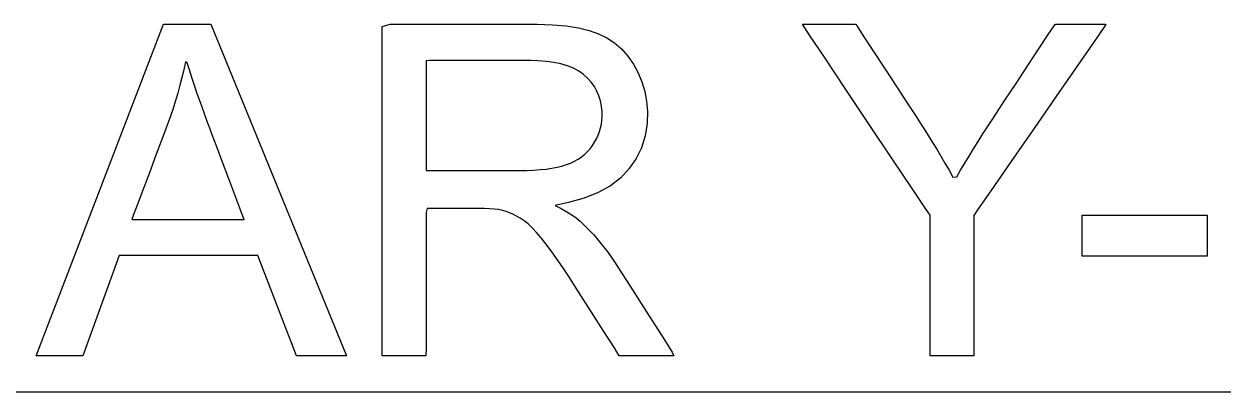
# Model space of a CAD drawing. Header units: metres. Extents: x 3906 to 4789, y 859 to 1465.
# Drawn here: x 3993.1 to 4148.4, y 1416.8 to 1464.4 of the extents above; entities that cross this region are included whole.
import ezdxf

# ---------------------------------------------------------------- set-up
doc = ezdxf.new("R2010")
doc.units = ezdxf.units.M

msp = doc.modelspace()

# ---------------------------------------------------------------- linework, layer by layer
at = {"layer": 'COMPONENT9'}
for p, q in [((3994.66, 1421.49), (4011.16, 1464.44)), ((4011.16, 1464.44), (4017.28, 1464.44)), ((4017.28, 1464.44), (4034.86, 1421.49)), ((4039.49, 1464.13), (4040.51, 1464.44)), ((4040.51, 1464.44), (4044.35, 1464.44)), ((4044.35, 1464.44), (4049.59, 1464.44)), ((4049.59, 1464.44), (4054.66, 1464.44)), ((4054.66, 1464.44), (4058.01, 1464.44)), ((4058.01, 1464.44), (4059.55, 1464.43)), ((4059.55, 1464.43), (4061.54, 1464.35)), ((4061.54, 1464.35), (4063.33, 1464.19)), ((4093.9, 1464.41), (4094.07, 1464.44)), ((4094.83, 1463.01), (4093.9, 1464.41)), ((4094.07, 1464.44), (4094.77, 1464.44)), ((4094.77, 1464.44), (4095.81, 1464.44)), ((4095.81, 1464.44), (4097.04, 1464.44)), ((4097.04, 1464.44), (4098.31, 1464.44)), ((4098.31, 1464.44), (4099.46, 1464.44)), ((4099.46, 1464.44), (4100.33, 1464.44)), ((4100.33, 1464.44), (4100.77, 1464.44)), ((4100.77, 1464.44), (4100.98, 1464.15)), ((4126.49, 1464.22), (4126.67, 1464.44)), ((4126.67, 1464.44), (4127.13, 1464.44)), ((4127.13, 1464.44), (4128, 1464.44)), ((4128, 1464.44), (4129.11, 1464.44)), ((4129.11, 1464.44), (4130.33, 1464.44)), ((4130.33, 1464.44), (4131.5, 1464.44)), ((4131.5, 1464.44), (4132.48, 1464.44)), ((4133.2, 1464.36), (4132.12, 1462.8)), ((4132.48, 1464.44), (4133.1, 1464.44)), ((4133.1, 1464.44), (4133.2, 1464.36)), ((4039.49, 1458.21), (4039.49, 1464.13)), ((4063.33, 1464.19), (4064.92, 1463.94)), ((4064.92, 1463.94), (4066.31, 1463.61)), ((4066.31, 1463.61), (4067.51, 1463.19)), ((4067.51, 1463.19), (4068.58, 1462.66)), ((4096.84, 1460.01), (4094.83, 1463.01)), ((4100.98, 1464.15), (4101.78, 1462.93)), ((4101.78, 1462.93), (4103.03, 1461.02)), ((4124.56, 1461.3), (4125.75, 1463.1)), ((4125.75, 1463.1), (4126.49, 1464.22)), ((4132.12, 1462.8), (4129.96, 1459.68)), ((4068.58, 1462.66), (4069.57, 1462)), ((4069.57, 1462), (4070.47, 1461.21)), ((4070.47, 1461.21), (4071.28, 1460.3)), ((4123.1, 1459.08), (4124.56, 1461.3)), ((4045.62, 1459.7), (4045.18, 1459.69)), ((4045.18, 1459.69), (4045.18, 1458.96)), ((4047.02, 1459.7), (4045.62, 1459.7)), ((4049.08, 1459.7), (4047.02, 1459.7)), ((4051.5, 1459.7), (4049.08, 1459.7)), ((4053.99, 1459.7), (4051.5, 1459.7)), ((4056.22, 1459.7), (4053.99, 1459.7)), ((4057.91, 1459.7), (4056.22, 1459.7)), ((4058.74, 1459.7), (4057.91, 1459.7)), ((4059.63, 1459.68), (4058.74, 1459.7)), ((4060.71, 1459.61), (4059.63, 1459.68)), ((4071.28, 1460.3), (4072.01, 1459.26)), ((4099.54, 1455.97), (4096.84, 1460.01)), ((4103.03, 1461.02), (4104.53, 1458.73)), ((4129.96, 1459.68), (4127.11, 1455.57)), ((4013.79, 1458.52), (4013.55, 1457.52)), ((4014.01, 1459.53), (4013.79, 1458.52)), ((4014.24, 1459.41), (4014.01, 1459.53)), ((4014.52, 1458.5), (4014.24, 1459.41)), ((4014.83, 1457.53), (4014.52, 1458.5)), ((4039.49, 1447.45), (4039.49, 1458.21)), ((4045.18, 1458.96), (4045.18, 1457.29)), ((4061.71, 1459.47), (4060.71, 1459.61)), ((4062.64, 1459.28), (4061.71, 1459.47)), ((4063.48, 1459.03), (4062.64, 1459.28)), ((4064.25, 1458.71), (4063.48, 1459.03)), ((4064.94, 1458.34), (4064.25, 1458.71)), ((4065.55, 1457.91), (4064.94, 1458.34)), ((4072.01, 1459.26), (4072.63, 1458.12)), ((4072.63, 1458.12), (4073.12, 1456.95)), ((4104.53, 1458.73), (4106.08, 1456.35)), ((4121.57, 1456.76), (4123.1, 1459.08)), ((4013.55, 1457.52), (4013.29, 1456.52)), ((4015.17, 1456.5), (4014.83, 1457.53)), ((4045.18, 1457.29), (4045.18, 1455.01)), ((4066.09, 1457.43), (4065.55, 1457.91)), ((4066.56, 1456.91), (4066.09, 1457.43)), ((4066.96, 1456.35), (4066.56, 1456.91)), ((4073.12, 1456.95), (4073.49, 1455.72)), ((4120.14, 1454.6), (4121.57, 1456.76)), ((4013.02, 1455.51), (4012.72, 1454.52)), ((4013.29, 1456.52), (4013.02, 1455.51)), ((4015.54, 1455.41), (4015.17, 1456.5)), ((4015.94, 1454.27), (4015.54, 1455.41)), ((4045.18, 1455.01), (4045.18, 1452.43)), ((4067.29, 1455.77), (4066.96, 1456.35)), ((4067.56, 1455.15), (4067.29, 1455.77)), ((4067.76, 1454.5), (4067.56, 1455.15)), ((4073.49, 1455.72), (4073.72, 1454.46)), ((4102.57, 1451.44), (4099.54, 1455.97)), ((4106.08, 1456.35), (4107.51, 1454.16)), ((4127.11, 1455.57), (4123.96, 1451.02)), ((4012.4, 1453.52), (4012.06, 1452.52)), ((4012.72, 1454.52), (4012.4, 1453.52)), ((4016.38, 1453.07), (4015.94, 1454.27)), ((4067.9, 1453.81), (4067.76, 1454.5)), ((4067.97, 1453.09), (4067.9, 1453.81)), ((4073.72, 1454.46), (4073.83, 1453.15)), ((4107.51, 1454.16), (4108.62, 1452.47)), ((4119.02, 1452.89), (4120.14, 1454.6)), ((4012.06, 1452.52), (4011.77, 1451.71)), ((4016.84, 1451.81), (4016.38, 1453.07)), ((4045.18, 1452.43), (4045.18, 1449.87)), ((4067.87, 1451.47), (4067.93, 1451.97)), ((4067.93, 1451.97), (4067.97, 1452.47)), ((4067.97, 1452.47), (4067.97, 1453.09)), ((4073.83, 1453.15), (4073.78, 1451.56)), ((4108.62, 1452.47), (4109.21, 1451.57)), ((4117.94, 1451.25), (4118.39, 1451.93)), ((4118.39, 1451.93), (4119.02, 1452.89)), ((4011.5, 1451), (4010.94, 1449.49)), ((4011.77, 1451.71), (4011.5, 1451)), ((4017.17, 1450.94), (4016.84, 1451.81)), ((4017.48, 1450.1), (4017.17, 1450.94)), ((4067.45, 1450.05), (4067.62, 1450.51)), ((4067.62, 1450.51), (4067.76, 1450.99)), ((4067.76, 1450.99), (4067.87, 1451.47)), ((4073.78, 1451.56), (4073.53, 1449.95)), ((4105.55, 1446.99), (4102.57, 1451.44)), ((4109.21, 1451.57), (4109.62, 1450.92)), ((4109.62, 1450.92), (4110.19, 1450.02)), ((4117.29, 1450.23), (4117.94, 1451.25)), ((4123.96, 1451.02), (4120.9, 1446.6)), ((4010.94, 1449.49), (4010.18, 1447.47)), ((4018.06, 1448.56), (4017.48, 1450.1)), ((4045.18, 1449.87), (4045.18, 1447.65)), ((4066.72, 1448.71), (4067, 1449.14)), ((4067, 1449.14), (4067.24, 1449.59)), ((4067.24, 1449.59), (4067.45, 1450.05)), ((4073.53, 1449.95), (4073.06, 1448.43)), ((4110.19, 1450.02), (4110.75, 1449.12)), ((4110.75, 1449.12), (4111.3, 1448.23)), ((4116.06, 1448.28), (4116.66, 1449.24)), ((4116.66, 1449.24), (4117.29, 1450.23)), ((4010.18, 1447.47), (4009.33, 1445.2)), ((4018.81, 1446.58), (4018.06, 1448.56)), ((4039.49, 1435.38), (4039.49, 1447.45)), ((4045.18, 1447.65), (4045.18, 1446.08)), ((4064.86, 1446.95), (4065.29, 1447.24)), ((4065.29, 1447.24), (4065.7, 1447.56)), ((4065.7, 1447.56), (4066.07, 1447.92)), ((4066.07, 1447.92), (4066.41, 1448.3)), ((4066.41, 1448.3), (4066.72, 1448.71)), ((4073.06, 1448.43), (4072.38, 1447.03)), ((4111.3, 1448.23), (4111.84, 1447.33)), ((4111.84, 1447.33), (4112.37, 1446.43)), ((4114.92, 1446.43), (4115.48, 1447.34)), ((4115.48, 1447.34), (4116.06, 1448.28)), ((4019.62, 1444.42), (4018.81, 1446.58)), ((4045.18, 1446.08), (4045.18, 1445.49)), ((4059.94, 1445.59), (4060.73, 1445.67)), ((4060.73, 1445.67), (4061.46, 1445.78)), ((4061.46, 1445.78), (4062.14, 1445.91)), ((4062.14, 1445.91), (4062.77, 1446.06)), ((4062.77, 1446.06), (4063.35, 1446.24)), ((4063.35, 1446.24), (4063.89, 1446.45)), ((4063.89, 1446.45), (4064.39, 1446.68)), ((4064.39, 1446.68), (4064.86, 1446.95)), ((4071.49, 1445.72), (4070.38, 1444.53)), ((4072.38, 1447.03), (4071.49, 1445.72)), ((4108.1, 1443.17), (4105.55, 1446.99)), ((4112.37, 1446.43), (4112.89, 1445.53)), ((4114.39, 1445.54), (4114.92, 1446.43)), ((4120.9, 1446.6), (4118.32, 1442.87)), ((4009.33, 1445.2), (4008.49, 1442.95)), ((4020.41, 1442.34), (4019.62, 1444.42)), ((4045.18, 1445.49), (4045.69, 1445.49)), ((4045.69, 1445.49), (4047.03, 1445.49)), ((4047.03, 1445.49), (4048.94, 1445.49)), ((4048.94, 1445.49), (4051.15, 1445.49)), ((4051.15, 1445.49), (4053.36, 1445.49)), ((4053.36, 1445.49), (4055.33, 1445.49)), ((4055.33, 1445.49), (4056.76, 1445.49)), ((4056.76, 1445.49), (4057.39, 1445.49)), ((4057.39, 1445.49), (4058.22, 1445.5)), ((4058.22, 1445.5), (4059.1, 1445.53)), ((4059.1, 1445.53), (4059.94, 1445.59)), ((4070.38, 1444.53), (4069.04, 1443.49)), ((4112.89, 1445.53), (4113.4, 1444.63)), ((4113.4, 1444.63), (4113.89, 1444.68)), ((4113.89, 1444.68), (4114.39, 1445.54)), ((4008.49, 1442.95), (4007.76, 1441.01)), ((4067.47, 1442.62), (4065.66, 1441.91)), ((4069.04, 1443.49), (4067.47, 1442.62)), ((4109.85, 1440.55), (4108.1, 1443.17)), ((4118.32, 1442.87), (4116.6, 1440.39)), ((4007.76, 1441.01), (4007.25, 1439.64)), ((4021.07, 1440.6), (4020.41, 1442.34)), ((4063.63, 1441.36), (4061.87, 1440.97)), ((4065.66, 1441.91), (4063.63, 1441.36)), ((4007.25, 1439.64), (4007.06, 1439.13)), ((4021.5, 1439.45), (4021.07, 1440.6)), ((4021.59, 1439.13), (4021.5, 1439.45)), ((4045.33, 1440.56), (4045.18, 1440.03)), ((4045.18, 1440.03), (4045.18, 1436.68)), ((4046.44, 1440.56), (4045.33, 1440.56)), ((4048.18, 1440.56), (4046.44, 1440.56)), ((4050, 1440.56), (4048.18, 1440.56)), ((4051.37, 1440.56), (4050, 1440.56)), ((4051.94, 1440.56), (4051.37, 1440.56)), ((4052.72, 1440.55), (4051.94, 1440.56)), ((4053.4, 1440.53), (4052.72, 1440.55)), ((4053.99, 1440.49), (4053.4, 1440.53)), ((4054.5, 1440.43), (4053.99, 1440.49)), ((4054.92, 1440.36), (4054.5, 1440.43)), ((4055.41, 1440.23), (4054.92, 1440.36)), ((4055.9, 1440.05), (4055.41, 1440.23)), ((4056.4, 1439.84), (4055.9, 1440.05)), ((4056.89, 1439.59), (4056.4, 1439.84)), ((4057.37, 1439.31), (4056.89, 1439.59)), ((4061.87, 1440.97), (4062.67, 1440.56)), ((4062.67, 1440.56), (4063.4, 1440.15)), ((4063.4, 1440.15), (4064.05, 1439.74)), ((4064.05, 1439.74), (4064.62, 1439.34)), ((4110.43, 1439.68), (4109.85, 1440.55)), ((4110.43, 1438.78), (4110.43, 1439.68)), ((4116.6, 1440.39), (4116.11, 1439.66)), ((4116.11, 1439.66), (4116.11, 1438.63)), ((4130.12, 1434.38), (4130.12, 1439.68)), ((4130.12, 1439.68), (4146.32, 1439.68)), ((4146.32, 1439.68), (4146.32, 1434.38)), ((4007.06, 1439.13), (4007.65, 1439.13)), ((4007.65, 1439.13), (4009.23, 1439.13)), ((4009.23, 1439.13), (4011.48, 1439.13)), ((4011.48, 1439.13), (4014.07, 1439.13)), ((4014.07, 1439.13), (4016.7, 1439.13)), ((4016.7, 1439.13), (4019.04, 1439.13)), ((4019.04, 1439.13), (4020.78, 1439.13)), ((4020.78, 1439.13), (4021.59, 1439.13)), ((4057.86, 1438.98), (4057.37, 1439.31)), ((4058.38, 1438.56), (4057.86, 1438.98)), ((4058.92, 1438.06), (4058.38, 1438.56)), ((4059.48, 1437.46), (4058.92, 1438.06)), ((4064.62, 1439.34), (4065.11, 1438.94)), ((4065.11, 1438.94), (4066, 1438.08)), ((4066, 1438.08), (4066.92, 1437.1)), ((4110.43, 1436.67), (4110.43, 1438.78)), ((4116.11, 1438.63), (4116.11, 1436.43)), ((4045.18, 1436.68), (4045.18, 1431.6)), ((4060.06, 1436.78), (4059.48, 1437.46)), ((4060.68, 1436), (4060.06, 1436.78)), ((4066.92, 1437.1), (4067.82, 1436.03)), ((4110.43, 1433.75), (4110.43, 1436.67)), ((4116.11, 1436.43), (4116.11, 1433.46)), ((4039.49, 1425.55), (4039.49, 1435.38)), ((4061.35, 1435.1), (4060.68, 1436)), ((4062.08, 1434.07), (4061.35, 1435.1)), ((4067.82, 1436.03), (4068.7, 1434.89)), ((4068.7, 1434.89), (4069.56, 1433.65)), ((4005.42, 1434.5), (4000.7, 1421.49)), ((4023.38, 1434.5), (4005.42, 1434.5)), ((4028.39, 1421.49), (4023.38, 1434.5)), ((4062.88, 1432.91), (4062.08, 1434.07)), ((4069.56, 1433.65), (4070.17, 1432.72)), ((4110.43, 1430.43), (4110.43, 1433.75)), ((4116.11, 1433.46), (4116.11, 1430.13)), ((4146.32, 1434.38), (4130.12, 1434.38)), ((4063.74, 1431.62), (4062.88, 1432.91)), ((4070.17, 1432.72), (4071.59, 1430.51)), ((4045.18, 1431.6), (4045.18, 1426.35)), ((4064.53, 1430.4), (4063.74, 1431.62)), ((4065.22, 1429.32), (4064.53, 1430.4)), ((4071.59, 1430.51), (4073.61, 1427.33)), ((4110.43, 1427.14), (4110.43, 1430.43)), ((4116.11, 1430.13), (4116.11, 1426.85)), ((4066.6, 1427.15), (4065.22, 1429.32)), ((4068.2, 1424.63), (4066.6, 1427.15)), ((4073.61, 1427.33), (4075.64, 1424.16)), ((4110.43, 1424.27), (4110.43, 1427.14)), ((4039.49, 1421.49), (4039.49, 1425.55)), ((4045.18, 1426.35), (4045.18, 1422.51)), ((4116.11, 1426.85), (4116.11, 1424.05)), ((4069.55, 1422.51), (4068.2, 1424.63)), ((4075.64, 1424.16), (4077.05, 1421.95)), ((4110.43, 1422.25), (4110.43, 1424.27)), ((4116.11, 1424.05), (4116.11, 1422.13)), ((4045.18, 1422.51), (4045.14, 1421.49)), ((4070.19, 1421.5), (4069.55, 1422.51)), ((4000.7, 1421.49), (3994.66, 1421.49)), ((4034.86, 1421.49), (4028.39, 1421.49)), ((4040.03, 1421.49), (4039.49, 1421.49)), ((4041.33, 1421.49), (4040.03, 1421.49)), ((4042.93, 1421.49), (4041.33, 1421.49)), ((4044.35, 1421.49), (4042.93, 1421.49)), ((4045.14, 1421.49), (4044.35, 1421.49)), ((4070.75, 1421.49), (4070.19, 1421.5)), ((4072.31, 1421.49), (4070.75, 1421.49)), ((4074.31, 1421.49), (4072.31, 1421.49)), ((4076.15, 1421.49), (4074.31, 1421.49)), ((4077.25, 1421.49), (4076.15, 1421.49)), ((4077.05, 1421.95), (4077.25, 1421.49)), ((4110.43, 1421.49), (4110.43, 1422.25)), ((4110.67, 1421.49), (4110.43, 1421.49)), ((4111.3, 1421.49), (4110.67, 1421.49)), ((4112.19, 1421.49), (4111.3, 1421.49)), ((4113.22, 1421.49), (4112.19, 1421.49)), ((4114.26, 1421.49), (4113.22, 1421.49)), ((4115.17, 1421.49), (4114.26, 1421.49)), ((4115.83, 1421.49), (4115.17, 1421.49)), ((4116.11, 1421.49), (4115.83, 1421.49)), ((4116.11, 1422.13), (4116.11, 1421.49))]:
    msp.add_line(p, q, dxfattribs=at)
at = {"layer": 'GROUP0'}
msp.add_line((4788.75, 1416.81), (3905.79, 1416.81), dxfattribs=at)

doc.saveas('drawing.dxf')
